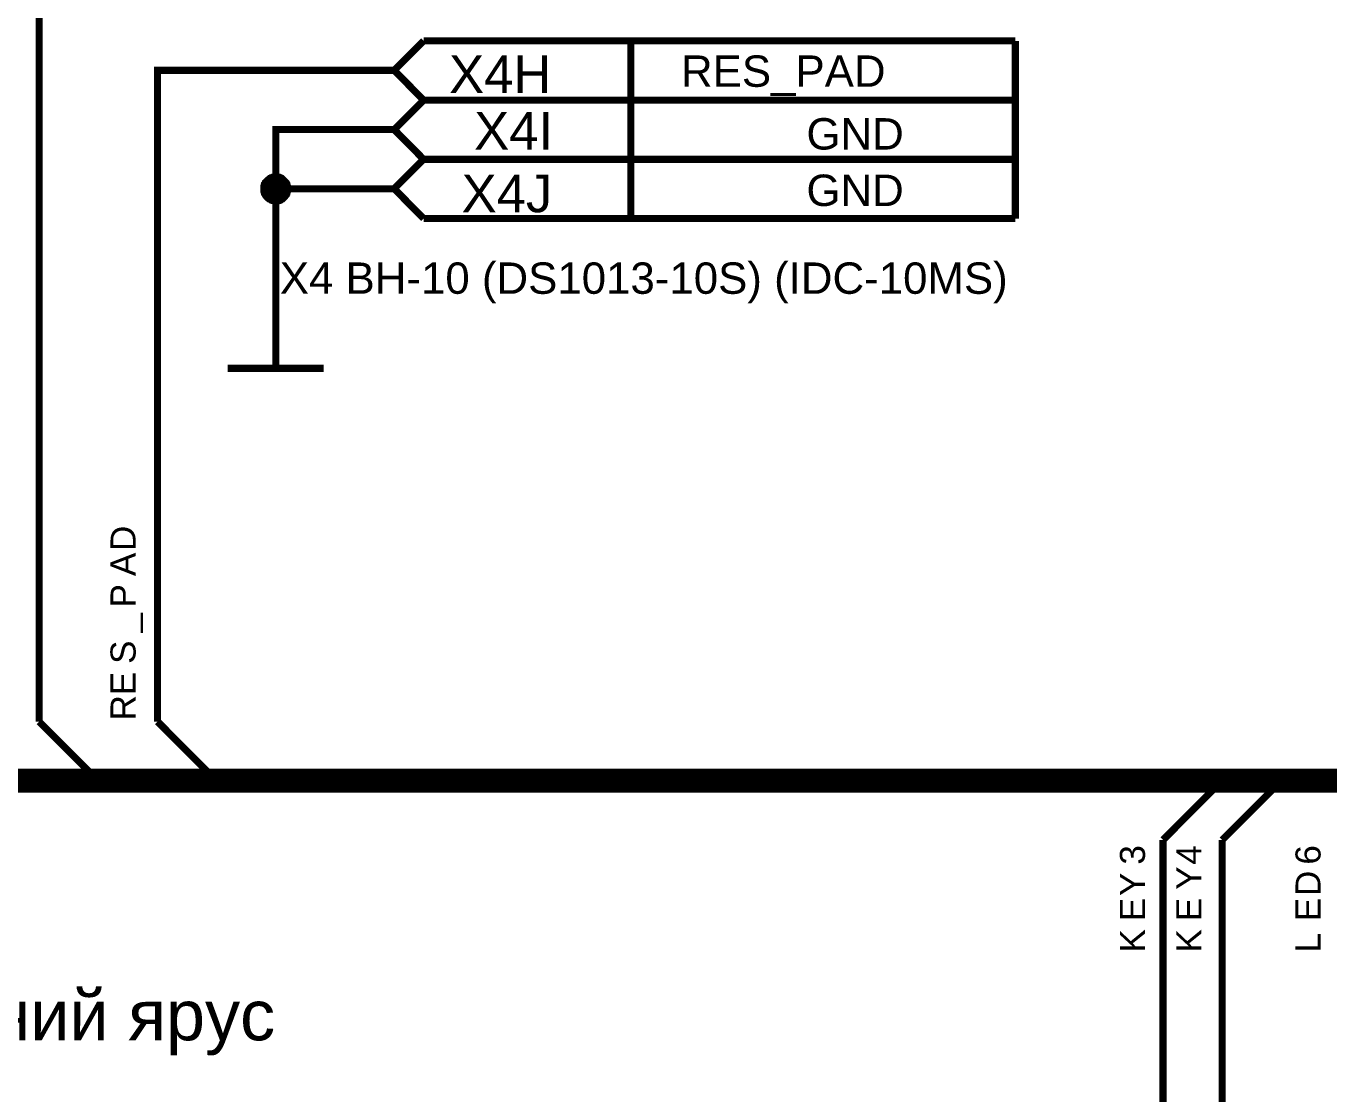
# Model space of a CAD drawing. Header units: millimetres. Extents: x -2024 to 917, y -725 to 13.
# Drawn here: x 401.6 to 456.6, y -549.5 to -504.4 of the extents above; entities that cross this region are included whole.
import ezdxf

# ---------------------------------------------------------------- set-up
doc = ezdxf.new("R2010")
doc.units = ezdxf.units.MM
doc.layers.add('Sheet', color=255, linetype='Continuous')
doc.styles.get("Standard").update_dxf_attribs({"font": 'arial.ttf'})

msp = doc.modelspace()

# ---------------------------------------------------------------- linework, layer by layer
at = {"layer": 'Sheet'}
for points, const_width in [([(414.612, -501.285), (402.115, -501.285), (402.115, -533.79)], 0.3), ([(417.111, -506.286), (418.352, -505.044)], 0.3), ([(418.352, -505.044), (443.344, -505.044)], 0.3), ([(427.108, -505.044), (427.108, -507.545)], 0.3), ([(443.344, -505.044), (443.344, -507.545)], 0.3), ([(414.612, -506.286), (407.114, -506.286), (407.114, -533.79)], 0.3), ([(417.111, -506.286), (414.612, -506.286)], 0.3), ([(418.352, -507.545), (417.111, -506.286)], 0.3), ([(417.111, -508.786), (418.352, -507.545)], 0.3), ([(443.344, -507.545), (418.352, -507.545)], 0.3), ([(418.352, -507.545), (443.344, -507.545)], 0.3), ([(427.108, -507.545), (427.108, -510.045)], 0.3), ([(443.344, -507.545), (443.344, -510.045)], 0.3), ([(414.612, -508.786), (412.112, -508.786), (412.112, -511.287), (412.112, -513.787)], 0.3), ([(417.111, -508.786), (414.612, -508.786)], 0.3), ([(418.352, -510.045), (417.111, -508.786)], 0.3), ([(417.111, -511.287), (418.352, -510.045)], 0.3), ([(443.344, -510.045), (418.352, -510.045)], 0.3), ([(418.352, -510.045), (443.344, -510.045)], 0.3), ([(427.108, -510.045), (427.108, -512.545)], 0.3), ([(443.344, -510.045), (443.344, -512.545)], 0.3), ([(411.599, -511.287), (411.599, -511.254), (411.599, -511.237), (411.599, -511.204), (411.616, -511.188), (411.616, -511.154), (411.616, -511.138), (411.632, -511.121), (411.632, -511.088), (411.649, -511.072), (411.665, -511.055), (411.682, -511.022), (411.682, -511.005), (411.699, -510.989), (411.715, -510.972), (411.732, -510.956), (411.748, -510.939), (411.765, -510.923), (411.781, -510.906), (411.814, -510.889), (411.831, -510.873), (411.848, -510.856), (411.864, -510.856), (411.897, -510.84), (411.914, -510.823), (411.93, -510.823), (411.963, -510.807), (411.98, -510.807), (412.013, -510.807), (412.03, -510.79), (412.063, -510.79), (412.079, -510.79), (412.112, -510.79)], 0.3), ([(411.599, -511.287), (411.599, -511.254), (411.599, -511.237), (411.599, -511.204), (411.616, -511.188), (411.616, -511.154), (411.616, -511.138), (411.632, -511.121), (411.632, -511.088), (411.649, -511.072), (411.665, -511.055), (411.682, -511.022), (411.682, -511.005), (411.699, -510.989), (411.715, -510.972), (411.732, -510.956), (411.748, -510.939), (411.765, -510.923), (411.781, -510.906), (411.814, -510.889), (411.831, -510.873), (411.848, -510.856), (411.864, -510.856), (411.897, -510.84), (411.914, -510.823), (411.93, -510.823), (411.963, -510.807), (411.98, -510.807), (412.013, -510.807), (412.03, -510.79), (412.063, -510.79), (412.079, -510.79), (412.112, -510.79)], 0.3), ([(411.599, -511.287), (411.599, -511.254), (411.599, -511.237), (411.599, -511.204), (411.616, -511.188), (411.616, -511.154), (411.616, -511.138), (411.632, -511.121), (411.632, -511.088), (411.649, -511.072), (411.665, -511.055), (411.682, -511.022), (411.682, -511.005), (411.699, -510.989), (411.715, -510.972), (411.732, -510.956), (411.748, -510.939), (411.765, -510.923), (411.781, -510.906), (411.814, -510.889), (411.831, -510.873), (411.848, -510.856), (411.864, -510.856), (411.897, -510.84), (411.914, -510.823), (411.93, -510.823), (411.963, -510.807), (411.98, -510.807), (412.013, -510.807), (412.03, -510.79), (412.063, -510.79), (412.079, -510.79), (412.112, -510.79)], 0.3), ([(411.599, -511.287), (411.599, -511.254), (411.599, -511.237), (411.599, -511.204), (411.616, -511.188), (411.616, -511.154), (411.616, -511.138), (411.632, -511.121), (411.632, -511.088), (411.649, -511.072), (411.665, -511.055), (411.682, -511.022), (411.682, -511.005), (411.699, -510.989), (411.715, -510.972), (411.732, -510.956), (411.748, -510.939), (411.765, -510.923), (411.781, -510.906), (411.814, -510.889), (411.831, -510.873), (411.848, -510.856), (411.864, -510.856), (411.897, -510.84), (411.914, -510.823), (411.93, -510.823), (411.963, -510.807), (411.98, -510.807), (412.013, -510.807), (412.03, -510.79), (412.063, -510.79), (412.079, -510.79), (412.112, -510.79)], 0.3), ([(412.112, -510.79), (412.112, -510.79)], 0.3), ([(412.112, -510.79), (412.145, -510.79), (412.162, -510.79), (412.195, -510.79), (412.212, -510.807), (412.245, -510.807), (412.261, -510.807), (412.278, -510.823), (412.311, -510.823), (412.328, -510.84), (412.344, -510.856), (412.377, -510.856), (412.394, -510.873), (412.41, -510.889), (412.427, -510.906), (412.443, -510.923), (412.46, -510.939), (412.476, -510.956), (412.493, -510.972), (412.51, -510.989), (412.526, -511.005), (412.543, -511.022), (412.543, -511.055), (412.559, -511.072), (412.576, -511.088), (412.576, -511.121), (412.592, -511.138), (412.592, -511.154), (412.592, -511.188), (412.609, -511.204), (412.609, -511.237), (412.609, -511.254), (412.609, -511.287)], 0.3), ([(412.112, -510.79), (412.112, -510.79)], 0.3), ([(412.112, -510.79), (412.145, -510.79), (412.162, -510.79), (412.195, -510.79), (412.212, -510.807), (412.245, -510.807), (412.261, -510.807), (412.278, -510.823), (412.311, -510.823), (412.328, -510.84), (412.344, -510.856), (412.377, -510.856), (412.394, -510.873), (412.41, -510.889), (412.427, -510.906), (412.443, -510.923), (412.46, -510.939), (412.476, -510.956), (412.493, -510.972), (412.51, -510.989), (412.526, -511.005), (412.543, -511.022), (412.543, -511.055), (412.559, -511.072), (412.576, -511.088), (412.576, -511.121), (412.592, -511.138), (412.592, -511.154), (412.592, -511.188), (412.609, -511.204), (412.609, -511.237), (412.609, -511.254), (412.609, -511.287)], 0.3), ([(412.112, -510.79), (412.112, -510.79)], 0.3), ([(412.112, -510.79), (412.145, -510.79), (412.162, -510.79), (412.195, -510.79), (412.212, -510.807), (412.245, -510.807), (412.261, -510.807), (412.278, -510.823), (412.311, -510.823), (412.328, -510.84), (412.344, -510.856), (412.377, -510.856), (412.394, -510.873), (412.41, -510.889), (412.427, -510.906), (412.443, -510.923), (412.46, -510.939), (412.476, -510.956), (412.493, -510.972), (412.51, -510.989), (412.526, -511.005), (412.543, -511.022), (412.543, -511.055), (412.559, -511.072), (412.576, -511.088), (412.576, -511.121), (412.592, -511.138), (412.592, -511.154), (412.592, -511.188), (412.609, -511.204), (412.609, -511.237), (412.609, -511.254), (412.609, -511.287)], 0.3), ([(412.112, -510.79), (412.112, -510.79)], 0.3), ([(412.112, -510.79), (412.145, -510.79), (412.162, -510.79), (412.195, -510.79), (412.212, -510.807), (412.245, -510.807), (412.261, -510.807), (412.278, -510.823), (412.311, -510.823), (412.328, -510.84), (412.344, -510.856), (412.377, -510.856), (412.394, -510.873), (412.41, -510.889), (412.427, -510.906), (412.443, -510.923), (412.46, -510.939), (412.476, -510.956), (412.493, -510.972), (412.51, -510.989), (412.526, -511.005), (412.543, -511.022), (412.543, -511.055), (412.559, -511.072), (412.576, -511.088), (412.576, -511.121), (412.592, -511.138), (412.592, -511.154), (412.592, -511.188), (412.609, -511.204), (412.609, -511.237), (412.609, -511.254), (412.609, -511.287)], 0.3), ([(412.112, -511.8), (412.079, -511.8), (412.063, -511.8), (412.03, -511.8), (412.013, -511.784), (411.98, -511.784), (411.963, -511.784), (411.93, -511.767), (411.914, -511.767), (411.897, -511.751), (411.864, -511.734), (411.848, -511.717), (411.831, -511.717), (411.814, -511.701), (411.781, -511.684), (411.765, -511.668), (411.748, -511.651), (411.732, -511.635), (411.715, -511.618), (411.699, -511.585), (411.682, -511.568), (411.682, -511.552), (411.665, -511.535), (411.649, -511.502), (411.632, -511.486), (411.632, -511.469), (411.616, -511.436), (411.616, -511.419), (411.616, -511.386), (411.599, -511.37), (411.599, -511.337), (411.599, -511.32), (411.599, -511.287)], 0.3), ([(411.599, -511.287), (411.599, -511.287)], 0.3), ([(412.112, -511.8), (412.079, -511.8), (412.063, -511.8), (412.03, -511.8), (412.013, -511.784), (411.98, -511.784), (411.963, -511.784), (411.93, -511.767), (411.914, -511.767), (411.897, -511.751), (411.864, -511.734), (411.848, -511.717), (411.831, -511.717), (411.814, -511.701), (411.781, -511.684), (411.765, -511.668), (411.748, -511.651), (411.732, -511.635), (411.715, -511.618), (411.699, -511.585), (411.682, -511.568), (411.682, -511.552), (411.665, -511.535), (411.649, -511.502), (411.632, -511.486), (411.632, -511.469), (411.616, -511.436), (411.616, -511.419), (411.616, -511.386), (411.599, -511.37), (411.599, -511.337), (411.599, -511.32), (411.599, -511.287)], 0.3), ([(411.599, -511.287), (411.599, -511.287)], 0.3), ([(412.112, -511.8), (412.079, -511.8), (412.063, -511.8), (412.03, -511.8), (412.013, -511.784), (411.98, -511.784), (411.963, -511.784), (411.93, -511.767), (411.914, -511.767), (411.897, -511.751), (411.864, -511.734), (411.848, -511.717), (411.831, -511.717), (411.814, -511.701), (411.781, -511.684), (411.765, -511.668), (411.748, -511.651), (411.732, -511.635), (411.715, -511.618), (411.699, -511.585), (411.682, -511.568), (411.682, -511.552), (411.665, -511.535), (411.649, -511.502), (411.632, -511.486), (411.632, -511.469), (411.616, -511.436), (411.616, -511.419), (411.616, -511.386), (411.599, -511.37), (411.599, -511.337), (411.599, -511.32), (411.599, -511.287)], 0.3), ([(411.599, -511.287), (411.599, -511.287)], 0.3), ([(412.112, -511.8), (412.079, -511.8), (412.063, -511.8), (412.03, -511.8), (412.013, -511.784), (411.98, -511.784), (411.963, -511.784), (411.93, -511.767), (411.914, -511.767), (411.897, -511.751), (411.864, -511.734), (411.848, -511.717), (411.831, -511.717), (411.814, -511.701), (411.781, -511.684), (411.765, -511.668), (411.748, -511.651), (411.732, -511.635), (411.715, -511.618), (411.699, -511.585), (411.682, -511.568), (411.682, -511.552), (411.665, -511.535), (411.649, -511.502), (411.632, -511.486), (411.632, -511.469), (411.616, -511.436), (411.616, -511.419), (411.616, -511.386), (411.599, -511.37), (411.599, -511.337), (411.599, -511.32), (411.599, -511.287)], 0.3), ([(411.599, -511.287), (411.599, -511.287)], 0.3), ([(411.599, -511.287), (411.599, -511.254), (411.599, -511.237), (411.599, -511.204), (411.616, -511.188), (411.616, -511.154), (411.616, -511.138), (411.632, -511.121), (411.632, -511.088), (411.649, -511.072), (411.665, -511.055), (411.682, -511.022), (411.682, -511.005), (411.699, -510.989), (411.715, -510.972), (411.732, -510.956), (411.748, -510.939), (411.765, -510.923), (411.781, -510.906), (411.814, -510.889), (411.831, -510.873), (411.848, -510.856), (411.864, -510.856), (411.897, -510.84), (411.914, -510.823), (411.93, -510.823), (411.963, -510.807), (411.98, -510.807), (412.013, -510.807), (412.03, -510.79), (412.063, -510.79), (412.079, -510.79), (412.112, -510.79)], 0.0991), ([(411.599, -511.287), (411.599, -511.254), (411.599, -511.237), (411.599, -511.204), (411.616, -511.188), (411.616, -511.154), (411.616, -511.138), (411.632, -511.121), (411.632, -511.088), (411.649, -511.072), (411.665, -511.055), (411.682, -511.022), (411.682, -511.005), (411.699, -510.989), (411.715, -510.972), (411.732, -510.956), (411.748, -510.939), (411.765, -510.923), (411.781, -510.906), (411.814, -510.889), (411.831, -510.873), (411.848, -510.856), (411.864, -510.856), (411.897, -510.84), (411.914, -510.823), (411.93, -510.823), (411.963, -510.807), (411.98, -510.807), (412.013, -510.807), (412.03, -510.79), (412.063, -510.79), (412.079, -510.79), (412.112, -510.79)], 0.0991), ([(411.599, -511.287), (411.599, -511.254), (411.599, -511.237), (411.599, -511.204), (411.616, -511.188), (411.616, -511.154), (411.616, -511.138), (411.632, -511.121), (411.632, -511.088), (411.649, -511.072), (411.665, -511.055), (411.682, -511.022), (411.682, -511.005), (411.699, -510.989), (411.715, -510.972), (411.732, -510.956), (411.748, -510.939), (411.765, -510.923), (411.781, -510.906), (411.814, -510.889), (411.831, -510.873), (411.848, -510.856), (411.864, -510.856), (411.897, -510.84), (411.914, -510.823), (411.93, -510.823), (411.963, -510.807), (411.98, -510.807), (412.013, -510.807), (412.03, -510.79), (412.063, -510.79), (412.079, -510.79), (412.112, -510.79)], 0.0991), ([(411.599, -511.287), (411.599, -511.254), (411.599, -511.237), (411.599, -511.204), (411.616, -511.188), (411.616, -511.154), (411.616, -511.138), (411.632, -511.121), (411.632, -511.088), (411.649, -511.072), (411.665, -511.055), (411.682, -511.022), (411.682, -511.005), (411.699, -510.989), (411.715, -510.972), (411.732, -510.956), (411.748, -510.939), (411.765, -510.923), (411.781, -510.906), (411.814, -510.889), (411.831, -510.873), (411.848, -510.856), (411.864, -510.856), (411.897, -510.84), (411.914, -510.823), (411.93, -510.823), (411.963, -510.807), (411.98, -510.807), (412.013, -510.807), (412.03, -510.79), (412.063, -510.79), (412.079, -510.79), (412.112, -510.79)], 0.0991), ([(412.112, -511.8), (412.079, -511.8), (412.063, -511.8), (412.03, -511.8), (412.013, -511.784), (411.98, -511.784), (411.963, -511.784), (411.93, -511.767), (411.914, -511.767), (411.897, -511.751), (411.864, -511.734), (411.848, -511.717), (411.831, -511.717), (411.814, -511.701), (411.781, -511.684), (411.765, -511.668), (411.748, -511.651), (411.732, -511.635), (411.715, -511.618), (411.699, -511.585), (411.682, -511.568), (411.682, -511.552), (411.665, -511.535), (411.649, -511.502), (411.632, -511.486), (411.632, -511.469), (411.616, -511.436), (411.616, -511.419), (411.616, -511.386), (411.599, -511.37), (411.599, -511.337), (411.599, -511.32), (411.599, -511.287)], 0.0991), ([(411.599, -511.287), (411.599, -511.287)], 0.0991), ([(412.112, -511.8), (412.079, -511.8), (412.063, -511.8), (412.03, -511.8), (412.013, -511.784), (411.98, -511.784), (411.963, -511.784), (411.93, -511.767), (411.914, -511.767), (411.897, -511.751), (411.864, -511.734), (411.848, -511.717), (411.831, -511.717), (411.814, -511.701), (411.781, -511.684), (411.765, -511.668), (411.748, -511.651), (411.732, -511.635), (411.715, -511.618), (411.699, -511.585), (411.682, -511.568), (411.682, -511.552), (411.665, -511.535), (411.649, -511.502), (411.632, -511.486), (411.632, -511.469), (411.616, -511.436), (411.616, -511.419), (411.616, -511.386), (411.599, -511.37), (411.599, -511.337), (411.599, -511.32), (411.599, -511.287)], 0.0991), ([(411.599, -511.287), (411.599, -511.287)], 0.0991), ([(412.112, -511.8), (412.079, -511.8), (412.063, -511.8), (412.03, -511.8), (412.013, -511.784), (411.98, -511.784), (411.963, -511.784), (411.93, -511.767), (411.914, -511.767), (411.897, -511.751), (411.864, -511.734), (411.848, -511.717), (411.831, -511.717), (411.814, -511.701), (411.781, -511.684), (411.765, -511.668), (411.748, -511.651), (411.732, -511.635), (411.715, -511.618), (411.699, -511.585), (411.682, -511.568), (411.682, -511.552), (411.665, -511.535), (411.649, -511.502), (411.632, -511.486), (411.632, -511.469), (411.616, -511.436), (411.616, -511.419), (411.616, -511.386), (411.599, -511.37), (411.599, -511.337), (411.599, -511.32), (411.599, -511.287)], 0.0991), ([(411.599, -511.287), (411.599, -511.287)], 0.0991), ([(412.112, -511.8), (412.079, -511.8), (412.063, -511.8), (412.03, -511.8), (412.013, -511.784), (411.98, -511.784), (411.963, -511.784), (411.93, -511.767), (411.914, -511.767), (411.897, -511.751), (411.864, -511.734), (411.848, -511.717), (411.831, -511.717), (411.814, -511.701), (411.781, -511.684), (411.765, -511.668), (411.748, -511.651), (411.732, -511.635), (411.715, -511.618), (411.699, -511.585), (411.682, -511.568), (411.682, -511.552), (411.665, -511.535), (411.649, -511.502), (411.632, -511.486), (411.632, -511.469), (411.616, -511.436), (411.616, -511.419), (411.616, -511.386), (411.599, -511.37), (411.599, -511.337), (411.599, -511.32), (411.599, -511.287)], 0.0991), ([(411.599, -511.287), (411.599, -511.287)], 0.0991), ([(412.609, -511.287), (412.609, -511.32), (412.609, -511.337), (412.609, -511.37), (412.592, -511.386), (412.592, -511.419), (412.592, -511.436), (412.576, -511.469), (412.576, -511.486), (412.559, -511.502), (412.543, -511.535), (412.543, -511.552), (412.526, -511.568), (412.51, -511.585), (412.493, -511.618), (412.476, -511.635), (412.46, -511.651), (412.443, -511.668), (412.427, -511.684), (412.41, -511.701), (412.394, -511.717), (412.377, -511.717), (412.344, -511.734), (412.328, -511.751), (412.311, -511.767), (412.278, -511.767), (412.261, -511.784), (412.245, -511.784), (412.212, -511.784), (412.195, -511.8), (412.162, -511.8), (412.145, -511.8), (412.112, -511.8)], 0.3), ([(412.112, -511.287), (414.612, -511.287)], 0.3), ([(412.609, -511.287), (412.609, -511.32), (412.609, -511.337), (412.609, -511.37), (412.592, -511.386), (412.592, -511.419), (412.592, -511.436), (412.576, -511.469), (412.576, -511.486), (412.559, -511.502), (412.543, -511.535), (412.543, -511.552), (412.526, -511.568), (412.51, -511.585), (412.493, -511.618), (412.476, -511.635), (412.46, -511.651), (412.443, -511.668), (412.427, -511.684), (412.41, -511.701), (412.394, -511.717), (412.377, -511.717), (412.344, -511.734), (412.328, -511.751), (412.311, -511.767), (412.278, -511.767), (412.261, -511.784), (412.245, -511.784), (412.212, -511.784), (412.195, -511.8), (412.162, -511.8), (412.145, -511.8), (412.112, -511.8)], 0.3), ([(412.609, -511.287), (412.609, -511.32), (412.609, -511.337), (412.609, -511.37), (412.592, -511.386), (412.592, -511.419), (412.592, -511.436), (412.576, -511.469), (412.576, -511.486), (412.559, -511.502), (412.543, -511.535), (412.543, -511.552), (412.526, -511.568), (412.51, -511.585), (412.493, -511.618), (412.476, -511.635), (412.46, -511.651), (412.443, -511.668), (412.427, -511.684), (412.41, -511.701), (412.394, -511.717), (412.377, -511.717), (412.344, -511.734), (412.328, -511.751), (412.311, -511.767), (412.278, -511.767), (412.261, -511.784), (412.245, -511.784), (412.212, -511.784), (412.195, -511.8), (412.162, -511.8), (412.145, -511.8), (412.112, -511.8)], 0.3), ([(412.609, -511.287), (412.609, -511.32), (412.609, -511.337), (412.609, -511.37), (412.592, -511.386), (412.592, -511.419), (412.592, -511.436), (412.576, -511.469), (412.576, -511.486), (412.559, -511.502), (412.543, -511.535), (412.543, -511.552), (412.526, -511.568), (412.51, -511.585), (412.493, -511.618), (412.476, -511.635), (412.46, -511.651), (412.443, -511.668), (412.427, -511.684), (412.41, -511.701), (412.394, -511.717), (412.377, -511.717), (412.344, -511.734), (412.328, -511.751), (412.311, -511.767), (412.278, -511.767), (412.261, -511.784), (412.245, -511.784), (412.212, -511.784), (412.195, -511.8), (412.162, -511.8), (412.145, -511.8), (412.112, -511.8)], 0.3), ([(412.112, -510.79), (412.112, -510.79)], 0.0991), ([(412.112, -510.79), (412.145, -510.79), (412.162, -510.79), (412.195, -510.79), (412.212, -510.807), (412.245, -510.807), (412.261, -510.807), (412.278, -510.823), (412.311, -510.823), (412.328, -510.84), (412.344, -510.856), (412.377, -510.856), (412.394, -510.873), (412.41, -510.889), (412.427, -510.906), (412.443, -510.923), (412.46, -510.939), (412.476, -510.956), (412.493, -510.972), (412.51, -510.989), (412.526, -511.005), (412.543, -511.022), (412.543, -511.055), (412.559, -511.072), (412.576, -511.088), (412.576, -511.121), (412.592, -511.138), (412.592, -511.154), (412.592, -511.188), (412.609, -511.204), (412.609, -511.237), (412.609, -511.254), (412.609, -511.287)], 0.0991), ([(412.112, -510.79), (412.112, -510.79)], 0.0991), ([(412.112, -510.79), (412.145, -510.79), (412.162, -510.79), (412.195, -510.79), (412.212, -510.807), (412.245, -510.807), (412.261, -510.807), (412.278, -510.823), (412.311, -510.823), (412.328, -510.84), (412.344, -510.856), (412.377, -510.856), (412.394, -510.873), (412.41, -510.889), (412.427, -510.906), (412.443, -510.923), (412.46, -510.939), (412.476, -510.956), (412.493, -510.972), (412.51, -510.989), (412.526, -511.005), (412.543, -511.022), (412.543, -511.055), (412.559, -511.072), (412.576, -511.088), (412.576, -511.121), (412.592, -511.138), (412.592, -511.154), (412.592, -511.188), (412.609, -511.204), (412.609, -511.237), (412.609, -511.254), (412.609, -511.287)], 0.0991), ([(412.112, -510.79), (412.112, -510.79)], 0.0991), ([(412.112, -510.79), (412.145, -510.79), (412.162, -510.79), (412.195, -510.79), (412.212, -510.807), (412.245, -510.807), (412.261, -510.807), (412.278, -510.823), (412.311, -510.823), (412.328, -510.84), (412.344, -510.856), (412.377, -510.856), (412.394, -510.873), (412.41, -510.889), (412.427, -510.906), (412.443, -510.923), (412.46, -510.939), (412.476, -510.956), (412.493, -510.972), (412.51, -510.989), (412.526, -511.005), (412.543, -511.022), (412.543, -511.055), (412.559, -511.072), (412.576, -511.088), (412.576, -511.121), (412.592, -511.138), (412.592, -511.154), (412.592, -511.188), (412.609, -511.204), (412.609, -511.237), (412.609, -511.254), (412.609, -511.287)], 0.0991), ([(412.112, -510.79), (412.112, -510.79)], 0.0991), ([(412.112, -510.79), (412.145, -510.79), (412.162, -510.79), (412.195, -510.79), (412.212, -510.807), (412.245, -510.807), (412.261, -510.807), (412.278, -510.823), (412.311, -510.823), (412.328, -510.84), (412.344, -510.856), (412.377, -510.856), (412.394, -510.873), (412.41, -510.889), (412.427, -510.906), (412.443, -510.923), (412.46, -510.939), (412.476, -510.956), (412.493, -510.972), (412.51, -510.989), (412.526, -511.005), (412.543, -511.022), (412.543, -511.055), (412.559, -511.072), (412.576, -511.088), (412.576, -511.121), (412.592, -511.138), (412.592, -511.154), (412.592, -511.188), (412.609, -511.204), (412.609, -511.237), (412.609, -511.254), (412.609, -511.287)], 0.0991), ([(412.609, -511.287), (412.609, -511.32), (412.609, -511.337), (412.609, -511.37), (412.592, -511.386), (412.592, -511.419), (412.592, -511.436), (412.576, -511.469), (412.576, -511.486), (412.559, -511.502), (412.543, -511.535), (412.543, -511.552), (412.526, -511.568), (412.51, -511.585), (412.493, -511.618), (412.476, -511.635), (412.46, -511.651), (412.443, -511.668), (412.427, -511.684), (412.41, -511.701), (412.394, -511.717), (412.377, -511.717), (412.344, -511.734), (412.328, -511.751), (412.311, -511.767), (412.278, -511.767), (412.261, -511.784), (412.245, -511.784), (412.212, -511.784), (412.195, -511.8), (412.162, -511.8), (412.145, -511.8), (412.112, -511.8)], 0.0991), ([(412.609, -511.287), (412.609, -511.32), (412.609, -511.337), (412.609, -511.37), (412.592, -511.386), (412.592, -511.419), (412.592, -511.436), (412.576, -511.469), (412.576, -511.486), (412.559, -511.502), (412.543, -511.535), (412.543, -511.552), (412.526, -511.568), (412.51, -511.585), (412.493, -511.618), (412.476, -511.635), (412.46, -511.651), (412.443, -511.668), (412.427, -511.684), (412.41, -511.701), (412.394, -511.717), (412.377, -511.717), (412.344, -511.734), (412.328, -511.751), (412.311, -511.767), (412.278, -511.767), (412.261, -511.784), (412.245, -511.784), (412.212, -511.784), (412.195, -511.8), (412.162, -511.8), (412.145, -511.8), (412.112, -511.8)], 0.0991), ([(412.609, -511.287), (412.609, -511.32), (412.609, -511.337), (412.609, -511.37), (412.592, -511.386), (412.592, -511.419), (412.592, -511.436), (412.576, -511.469), (412.576, -511.486), (412.559, -511.502), (412.543, -511.535), (412.543, -511.552), (412.526, -511.568), (412.51, -511.585), (412.493, -511.618), (412.476, -511.635), (412.46, -511.651), (412.443, -511.668), (412.427, -511.684), (412.41, -511.701), (412.394, -511.717), (412.377, -511.717), (412.344, -511.734), (412.328, -511.751), (412.311, -511.767), (412.278, -511.767), (412.261, -511.784), (412.245, -511.784), (412.212, -511.784), (412.195, -511.8), (412.162, -511.8), (412.145, -511.8), (412.112, -511.8)], 0.0991), ([(412.609, -511.287), (412.609, -511.32), (412.609, -511.337), (412.609, -511.37), (412.592, -511.386), (412.592, -511.419), (412.592, -511.436), (412.576, -511.469), (412.576, -511.486), (412.559, -511.502), (412.543, -511.535), (412.543, -511.552), (412.526, -511.568), (412.51, -511.585), (412.493, -511.618), (412.476, -511.635), (412.46, -511.651), (412.443, -511.668), (412.427, -511.684), (412.41, -511.701), (412.394, -511.717), (412.377, -511.717), (412.344, -511.734), (412.328, -511.751), (412.311, -511.767), (412.278, -511.767), (412.261, -511.784), (412.245, -511.784), (412.212, -511.784), (412.195, -511.8), (412.162, -511.8), (412.145, -511.8), (412.112, -511.8)], 0.0991), ([(412.609, -511.287), (412.609, -511.287), (412.609, -511.287), (412.609, -511.287), (412.609, -511.287), (412.609, -511.287), (412.609, -511.287), (412.609, -511.287), (412.609, -511.287), (412.609, -511.287), (412.609, -511.287), (412.609, -511.287), (412.609, -511.287), (412.609, -511.287), (412.609, -511.287), (412.609, -511.287), (412.609, -511.287), (412.609, -511.287), (412.609, -511.287), (412.609, -511.287), (412.609, -511.287), (412.609, -511.287), (412.609, -511.287), (412.609, -511.287), (412.609, -511.287), (412.609, -511.287), (412.609, -511.287), (412.609, -511.287), (412.609, -511.287), (412.609, -511.287), (412.609, -511.287), (412.609, -511.287), (412.609, -511.287)], 0.3), ([(412.609, -511.287), (412.609, -511.287)], 0.3), ([(412.609, -511.287), (412.609, -511.287), (412.609, -511.287), (412.609, -511.287), (412.609, -511.287), (412.609, -511.287), (412.609, -511.287), (412.609, -511.287), (412.609, -511.287), (412.609, -511.287), (412.609, -511.287), (412.609, -511.287), (412.609, -511.287), (412.609, -511.287), (412.609, -511.287), (412.609, -511.287), (412.609, -511.287), (412.609, -511.287), (412.609, -511.287), (412.609, -511.287), (412.609, -511.287), (412.609, -511.287), (412.609, -511.287), (412.609, -511.287), (412.609, -511.287), (412.609, -511.287), (412.609, -511.287), (412.609, -511.287), (412.609, -511.287), (412.609, -511.287), (412.609, -511.287), (412.609, -511.287), (412.609, -511.287)], 0.3), ([(412.609, -511.287), (412.609, -511.287)], 0.3), ([(412.609, -511.287), (412.609, -511.287), (412.609, -511.287), (412.609, -511.287), (412.609, -511.287), (412.609, -511.287), (412.609, -511.287), (412.609, -511.287), (412.609, -511.287), (412.609, -511.287), (412.609, -511.287), (412.609, -511.287), (412.609, -511.287), (412.609, -511.287), (412.609, -511.287), (412.609, -511.287), (412.609, -511.287), (412.609, -511.287), (412.609, -511.287), (412.609, -511.287), (412.609, -511.287), (412.609, -511.287), (412.609, -511.287), (412.609, -511.287), (412.609, -511.287), (412.609, -511.287), (412.609, -511.287), (412.609, -511.287), (412.609, -511.287), (412.609, -511.287), (412.609, -511.287), (412.609, -511.287), (412.609, -511.287)], 0.3), ([(412.609, -511.287), (412.609, -511.287)], 0.3), ([(412.609, -511.287), (412.609, -511.287), (412.609, -511.287), (412.609, -511.287), (412.609, -511.287), (412.609, -511.287), (412.609, -511.287), (412.609, -511.287), (412.609, -511.287), (412.609, -511.287), (412.609, -511.287), (412.609, -511.287), (412.609, -511.287), (412.609, -511.287), (412.609, -511.287), (412.609, -511.287), (412.609, -511.287), (412.609, -511.287), (412.609, -511.287), (412.609, -511.287), (412.609, -511.287), (412.609, -511.287), (412.609, -511.287), (412.609, -511.287), (412.609, -511.287), (412.609, -511.287), (412.609, -511.287), (412.609, -511.287), (412.609, -511.287), (412.609, -511.287), (412.609, -511.287), (412.609, -511.287), (412.609, -511.287)], 0.3), ([(412.609, -511.287), (412.609, -511.287)], 0.3), ([(412.609, -511.287), (412.609, -511.287), (412.609, -511.287), (412.609, -511.287), (412.609, -511.287), (412.609, -511.287), (412.609, -511.287), (412.609, -511.287), (412.609, -511.287), (412.609, -511.287), (412.609, -511.287), (412.609, -511.287), (412.609, -511.287), (412.609, -511.287), (412.609, -511.287), (412.609, -511.287), (412.609, -511.287), (412.609, -511.287), (412.609, -511.287), (412.609, -511.287), (412.609, -511.287), (412.609, -511.287), (412.609, -511.287), (412.609, -511.287), (412.609, -511.287), (412.609, -511.287), (412.609, -511.287), (412.609, -511.287), (412.609, -511.287), (412.609, -511.287), (412.609, -511.287), (412.609, -511.287), (412.609, -511.287)], 0.0991), ([(412.609, -511.287), (412.609, -511.287)], 0.0991), ([(412.609, -511.287), (412.609, -511.287), (412.609, -511.287), (412.609, -511.287), (412.609, -511.287), (412.609, -511.287), (412.609, -511.287), (412.609, -511.287), (412.609, -511.287), (412.609, -511.287), (412.609, -511.287), (412.609, -511.287), (412.609, -511.287), (412.609, -511.287), (412.609, -511.287), (412.609, -511.287), (412.609, -511.287), (412.609, -511.287), (412.609, -511.287), (412.609, -511.287), (412.609, -511.287), (412.609, -511.287), (412.609, -511.287), (412.609, -511.287), (412.609, -511.287), (412.609, -511.287), (412.609, -511.287), (412.609, -511.287), (412.609, -511.287), (412.609, -511.287), (412.609, -511.287), (412.609, -511.287), (412.609, -511.287)], 0.0991), ([(412.609, -511.287), (412.609, -511.287)], 0.0991), ([(412.609, -511.287), (412.609, -511.287), (412.609, -511.287), (412.609, -511.287), (412.609, -511.287), (412.609, -511.287), (412.609, -511.287), (412.609, -511.287), (412.609, -511.287), (412.609, -511.287), (412.609, -511.287), (412.609, -511.287), (412.609, -511.287), (412.609, -511.287), (412.609, -511.287), (412.609, -511.287), (412.609, -511.287), (412.609, -511.287), (412.609, -511.287), (412.609, -511.287), (412.609, -511.287), (412.609, -511.287), (412.609, -511.287), (412.609, -511.287), (412.609, -511.287), (412.609, -511.287), (412.609, -511.287), (412.609, -511.287), (412.609, -511.287), (412.609, -511.287), (412.609, -511.287), (412.609, -511.287), (412.609, -511.287)], 0.0991), ([(412.609, -511.287), (412.609, -511.287)], 0.0991), ([(412.609, -511.287), (412.609, -511.287), (412.609, -511.287), (412.609, -511.287), (412.609, -511.287), (412.609, -511.287), (412.609, -511.287), (412.609, -511.287), (412.609, -511.287), (412.609, -511.287), (412.609, -511.287), (412.609, -511.287), (412.609, -511.287), (412.609, -511.287), (412.609, -511.287), (412.609, -511.287), (412.609, -511.287), (412.609, -511.287), (412.609, -511.287), (412.609, -511.287), (412.609, -511.287), (412.609, -511.287), (412.609, -511.287), (412.609, -511.287), (412.609, -511.287), (412.609, -511.287), (412.609, -511.287), (412.609, -511.287), (412.609, -511.287), (412.609, -511.287), (412.609, -511.287), (412.609, -511.287), (412.609, -511.287)], 0.0991), ([(412.609, -511.287), (412.609, -511.287)], 0.0991), ([(417.111, -511.287), (414.612, -511.287)], 0.3), ([(418.352, -512.545), (417.111, -511.287)], 0.3), ([(443.344, -512.545), (418.352, -512.545)], 0.3), ([(412.112, -513.787), (412.112, -518.871)], 0.3), ([(410.077, -518.871), (414.132, -518.871)], 0.3), ([(402.115, -533.79), (404.615, -536.291)], 0.3), ([(407.114, -533.79), (409.613, -536.291)], 0.3), ([(599.52, -598.801), (599.52, -536.291), (264.675, -536.291)], 1.016), ([(449.584, -538.791), (452.083, -536.291)], 0.3), ([(452.083, -538.791), (454.582, -536.291)], 0.3), ([(447.085, -581.298), (449.584, -581.298), (449.584, -538.791)], 0.3), ([(447.085, -638.79), (452.083, -638.79), (452.083, -538.791)], 0.3)]:
    msp.add_lwpolyline(points, dxfattribs=dict(at, const_width=const_width))
at = {"layer": 'Sheet', "const_width": 0.508}
msp.add_lwpolyline([(411.832, -511.286, 1), (412.34, -511.286, 1)], format="xyb", close=True, dxfattribs=at)

# ---------------------------------------------------------------- texts
at = {"layer": 'Sheet'}
for s, height, p in [('X4H', 1.5897, (419.428, -507.247)), ('RES_PAD', 1.3247, (429.226, -506.982)), ('X4I', 1.5897, (420.487, -509.631)), ('GND', 1.3247, (434.522, -509.631)), ('X4J', 1.5897, (419.958, -512.28)), ('GND', 1.3247, (434.522, -512.015)), ('X4 BH-10 (DS1013-10S) (IDC-10MS)', 1.32471, (412.278, -515.725)), ('Средний ярус', 2.11954, (392.946, -547.253))]:
    msp.add_text(s, height=height, dxfattribs=at).set_placement(p)
for s, p in [('D', (406.187, -526.587)), ('A', (406.187, -527.647)), ('P', (406.187, -528.972)), ('_', (406.187, -530.032)), ('S', (406.187, -531.356)), ('E', (406.187, -532.681)), ('R', (406.187, -533.741))]:
    msp.add_text(s, height=1.06, rotation=90, dxfattribs=at).set_placement(p)
at = {"layer": 'Sheet', "color": 2}
for s, p in [('3', (448.823, -539.834)), ('4', (451.206, -539.834)), ('6', (456.238, -539.834)), ('Y', (448.823, -541.159)), ('Y', (451.206, -540.894)), ('D', (456.238, -541.159)), ('E', (448.823, -542.219)), ('E', (451.206, -542.219)), ('E', (456.238, -542.219)), ('K', (448.823, -543.544)), ('K', (451.206, -543.544)), ('L', (456.238, -543.544))]:
    msp.add_text(s, height=1.06, rotation=90, dxfattribs=at).set_placement(p)

doc.saveas('drawing.dxf')
